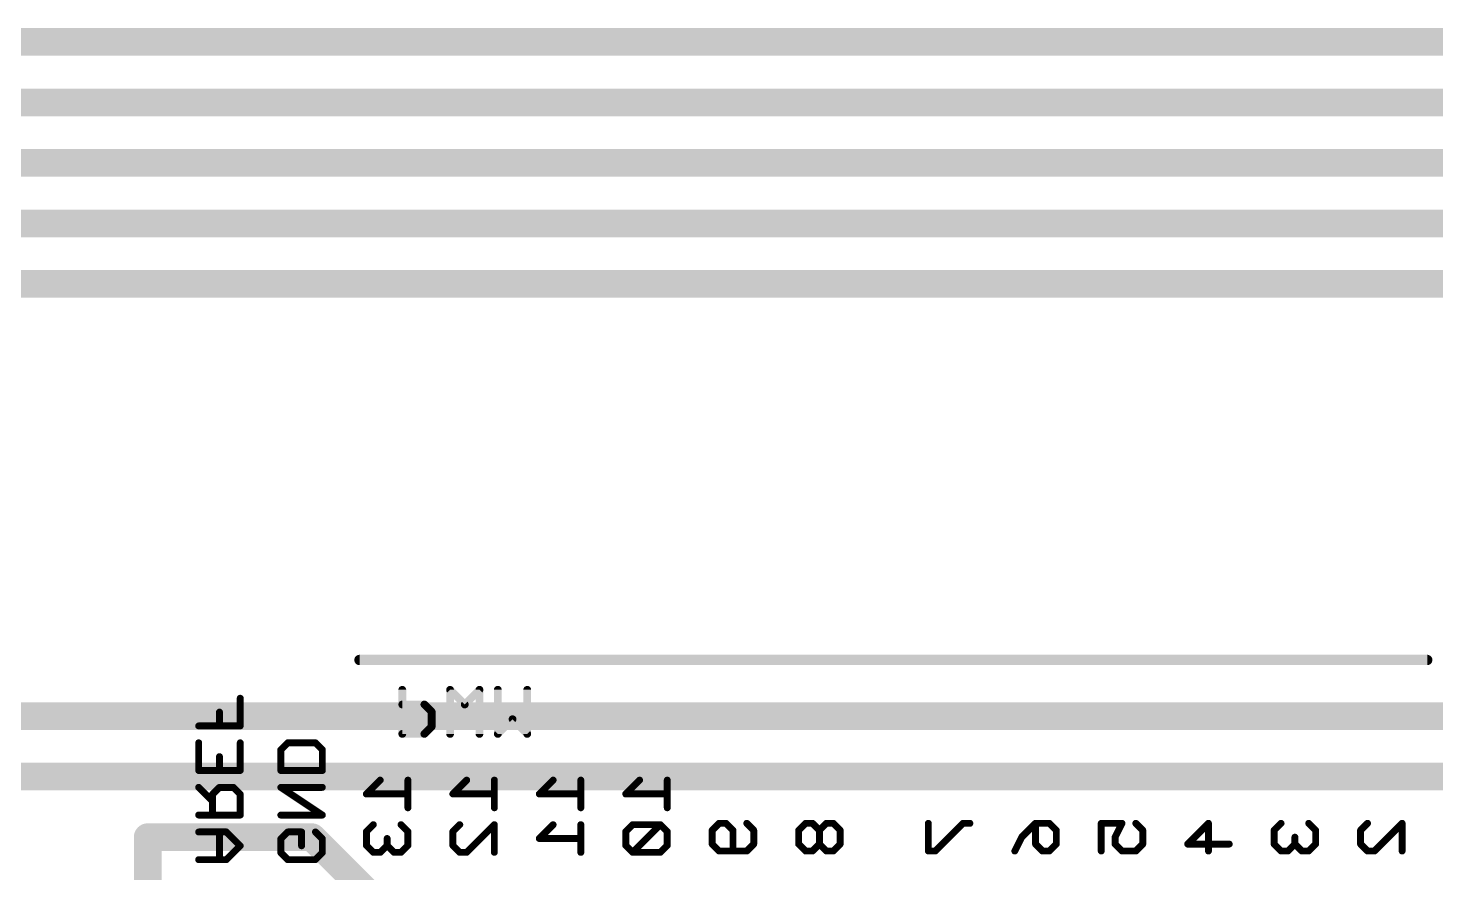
# Model space of a CAD drawing. Extents: x -209 to 66, y -44 to 97.
# Drawn here: x -98.51 to -57.15, y 5.3 to 30.12 of the extents above; entities that cross this region are included whole.
import ezdxf

# ---------------------------------------------------------------- set-up
doc = ezdxf.new("R2010")
doc.units = 0
doc.layers.add('1', color=22, linetype='CONTINUOUS')
doc.layers.add('22', color=253, linetype='CONTINUOUS')

msp = doc.modelspace()

# ---------------------------------------------------------------- linework, layer by layer
at = {"layer": '1', "const_width": 0.8128}
for points in [[(-36.068, 29.718), (-105.41, 29.718)], [(-36.83, 27.94), (-108.712, 27.94)], [(-37.592, 26.162), (-112.014, 26.162)], [(-38.354, 24.384), (-115.316, 24.384)], [(-39.116, 22.606), (-121.412, 22.606)], [(-41.656, 9.906), (-129.032, 9.906)], [(-42.418, 8.128), (-128.27, 8.128)], [(-94.996, 4.064), (-94.996, 6.35)], [(-94.996, 6.35), (-90.17, 6.35)], [(-87.63, 3.81), (-90.17, 6.35)]]:
    msp.add_lwpolyline(points, dxfattribs=at)
at = {"layer": '1', "const_width": 0.4064}
for points in [[(-94.7928, 6.35, 1), (-95.1992, 6.35)], [(-94.996, 6.5532, 1), (-94.996, 6.1468)], [(-90.0263, 6.4937, 1), (-90.3137, 6.2063)], [(-90.17, 6.1468, 1), (-90.17, 6.5532)]]:
    msp.add_lwpolyline(points, format="xyb", dxfattribs=at)
at = {"layer": '22'}
for points, const_width in [([(-57.404, 11.557), (-88.773, 11.557)], 0.3048), ([(-87.5157, 10.6807), (-87.5157, 9.3842)], 0.2286), ([(-86.1124, 9.3842), (-86.1124, 10.6807)], 0.2286), ([(-86.1124, 10.6807), (-85.6803, 10.2485)], 0.2286), ([(-85.6803, 10.2485), (-85.2481, 10.6807)], 0.2286), ([(-85.2481, 10.6807), (-85.2481, 9.3842)], 0.2286), ([(-84.7091, 10.6807), (-84.7091, 9.3842)], 0.2286), ([(-83.8448, 9.3842), (-83.8448, 10.6807)], 0.2286), ([(-92.2772, 9.6188), (-92.2772, 10.4323)], 0.2032), ([(-86.8674, 10.2485), (-87.5157, 10.2485)], 0.2286), ([(-86.6514, 10.0324), (-86.8674, 10.2485)], 0.2286), ([(-92.8873, 9.6188), (-92.8873, 10.0255)], 0.2032), ([(-86.6514, 9.6003), (-86.6514, 10.0324)], 0.2286), ([(-84.7091, 9.3842), (-84.277, 9.8164)], 0.2286), ([(-84.277, 9.8164), (-83.8448, 9.3842)], 0.2286), ([(-93.4974, 9.6188), (-92.2772, 9.6188)], 0.2032), ([(-86.8674, 9.3842), (-86.6514, 9.6003)], 0.2286), ([(-93.4974, 8.3091), (-93.4974, 9.1225)], 0.2032), ([(-92.2772, 9.1225), (-92.2772, 8.3091)], 0.2032), ([(-91.0844, 8.9192), (-90.881, 9.1225)], 0.2032), ([(-90.881, 9.1225), (-90.0675, 9.1225)], 0.2032), ([(-90.0675, 9.1225), (-89.8642, 8.9192)], 0.2032), ([(-87.5157, 9.3842), (-86.8674, 9.3842)], 0.2286), ([(-92.8873, 8.3091), (-92.8873, 8.7158)], 0.2032), ([(-91.0844, 8.3091), (-91.0844, 8.9192)], 0.2032), ([(-89.8642, 8.9192), (-89.8642, 8.3091)], 0.2032), ([(-92.2772, 8.3091), (-93.4974, 8.3091)], 0.2032), ([(-89.8642, 8.3091), (-91.0844, 8.3091)], 0.2032), ([(-93.0907, 7.4061), (-93.4974, 7.8128)], 0.2032), ([(-92.8873, 7.8128), (-93.0907, 7.6094)], 0.2032), ([(-92.4805, 7.8128), (-92.8873, 7.8128)], 0.2032), ([(-92.2772, 7.6094), (-92.4805, 7.8128)], 0.2032), ([(-89.8642, 6.9993), (-91.0844, 7.8128)], 0.2032), ([(-91.0844, 7.8128), (-89.8642, 7.8128)], 0.2032), ([(-88.1641, 8.0264), (-88.5708, 7.6197)], 0.2032), ([(-87.3506, 8.0264), (-87.3506, 7.2129)], 0.2032), ([(-85.6241, 8.0264), (-86.0308, 7.6197)], 0.2032), ([(-84.8106, 8.0264), (-84.8106, 7.2129)], 0.2032), ([(-83.0841, 8.0264), (-83.4908, 7.6197)], 0.2032), ([(-82.2706, 8.0264), (-82.2706, 7.2129)], 0.2032), ([(-80.5441, 8.0264), (-80.9508, 7.6197)], 0.2032), ([(-79.7306, 8.0264), (-79.7306, 7.2129)], 0.2032), ([(-93.0907, 7.6094), (-93.0907, 6.9993)], 0.2032), ([(-92.2772, 6.9993), (-92.2772, 7.6094)], 0.2032), ([(-88.5708, 7.6197), (-87.3506, 7.6197)], 0.2032), ([(-86.0308, 7.6197), (-84.8106, 7.6197)], 0.2032), ([(-83.4908, 7.6197), (-82.2706, 7.6197)], 0.2032), ([(-80.9508, 7.6197), (-79.7306, 7.6197)], 0.2032), ([(-93.4974, 6.9993), (-92.2772, 6.9993)], 0.2032), ([(-91.0844, 6.9993), (-89.8642, 6.9993)], 0.2032), ([(-88.3675, 6.7167), (-88.5708, 6.5133)], 0.2032), ([(-87.3506, 6.5133), (-87.554, 6.7167)], 0.2032), ([(-86.0308, 6.5133), (-85.8275, 6.7167)], 0.2032), ([(-84.8106, 6.7167), (-85.6241, 5.9032)], 0.2032), ([(-84.8106, 5.9032), (-84.8106, 6.7167)], 0.2032), ([(-83.0841, 6.7167), (-83.4908, 6.3099)], 0.2032), ([(-82.2706, 6.7167), (-82.2706, 5.9032)], 0.2032), ([(-80.7475, 6.7167), (-80.9508, 6.5133)], 0.2032), ([(-79.934, 6.7167), (-80.7475, 6.7167)], 0.2032), ([(-79.934, 6.7167), (-80.7475, 5.9032)], 0.2032), ([(-79.7306, 6.5133), (-79.934, 6.7167)], 0.2032), ([(-78.4108, 6.553), (-78.2075, 6.7564)], 0.2032), ([(-78.4108, 6.1463), (-78.4108, 6.553)], 0.2032), ([(-78.2075, 6.7564), (-78.0041, 6.7564)], 0.2032), ([(-78.0041, 6.7564), (-77.8007, 6.553)], 0.2032), ([(-77.8007, 6.553), (-77.8007, 5.9429)], 0.2032), ([(-77.394, 6.7564), (-77.1906, 6.553)], 0.2032), ([(-77.1906, 6.553), (-77.1906, 6.1463)], 0.2032), ([(-75.6675, 6.7564), (-75.8708, 6.553)], 0.2032), ([(-75.8708, 6.553), (-75.8708, 6.1463)], 0.2032), ([(-75.4641, 6.7564), (-75.6675, 6.7564)], 0.2032), ([(-75.2607, 6.553), (-75.4641, 6.7564)], 0.2032), ([(-75.0573, 6.7564), (-75.2607, 6.553)], 0.2032), ([(-75.2607, 6.553), (-75.2607, 6.1463)], 0.2032), ([(-74.854, 6.7564), (-75.0573, 6.7564)], 0.2032), ([(-74.6506, 6.553), (-74.854, 6.7564)], 0.2032), ([(-74.6506, 6.1463), (-74.6506, 6.553)], 0.2032), ([(-72.0608, 6.7564), (-72.0608, 5.9429)], 0.2032), ([(-71.8575, 5.9429), (-71.044, 6.7564)], 0.2032), ([(-71.044, 6.7564), (-70.8406, 6.7564)], 0.2032), ([(-69.3175, 6.3497), (-68.9107, 6.7564)], 0.2032), ([(-68.9107, 6.7564), (-68.504, 6.7564)], 0.2032), ([(-68.9107, 6.1463), (-68.9107, 6.7564)], 0.2032), ([(-68.504, 6.7564), (-68.3006, 6.553)], 0.2032), ([(-68.3006, 6.553), (-68.3006, 6.1463)], 0.2032), ([(-66.9808, 5.9429), (-66.9808, 6.7564)], 0.2032), ([(-66.9808, 6.7564), (-66.3707, 6.7564)], 0.2032), ([(-66.3707, 6.7564), (-66.5741, 6.3497)], 0.2032), ([(-65.7606, 6.553), (-65.964, 6.7564)], 0.2032), ([(-65.7606, 6.1463), (-65.7606, 6.553)], 0.2032), ([(-64.4408, 6.1463), (-63.8307, 6.7564)], 0.2032), ([(-63.8307, 6.7564), (-63.8307, 5.9429)], 0.2032), ([(-61.6975, 6.7564), (-61.9008, 6.553)], 0.2032), ([(-61.9008, 6.553), (-61.9008, 6.1463)], 0.2032), ([(-60.6806, 6.553), (-60.884, 6.7564)], 0.2032), ([(-60.6806, 6.1463), (-60.6806, 6.553)], 0.2032), ([(-59.3608, 6.553), (-59.1575, 6.7564)], 0.2032), ([(-59.3608, 6.1463), (-59.3608, 6.553)], 0.2032), ([(-58.1406, 6.7564), (-58.9541, 5.9429)], 0.2032), ([(-58.1406, 5.9429), (-58.1406, 6.7564)], 0.2032), ([(-92.6839, 6.5031), (-93.4974, 6.5031)], 0.2032), ([(-92.8873, 5.6896), (-92.8873, 6.5031)], 0.2032), ([(-92.2772, 6.0963), (-92.6839, 6.5031)], 0.2032), ([(-91.0844, 6.2997), (-90.881, 6.5031)], 0.2032), ([(-91.0844, 5.893), (-91.0844, 6.2997)], 0.2032), ([(-90.881, 6.5031), (-90.4743, 6.5031)], 0.2032), ([(-90.4743, 6.5031), (-90.4743, 6.0963)], 0.2032), ([(-90.0675, 6.5031), (-89.8642, 6.2997)], 0.2032), ([(-89.8642, 6.2997), (-89.8642, 5.893)], 0.2032), ([(-88.5708, 6.5133), (-88.5708, 6.1066)], 0.2032), ([(-88.5708, 6.1066), (-88.3675, 5.9032)], 0.2032), ([(-88.1641, 5.9032), (-87.9607, 6.1066)], 0.2032), ([(-87.9607, 6.1066), (-87.9607, 6.3099)], 0.2032), ([(-87.9607, 6.1066), (-87.7573, 5.9032)], 0.2032), ([(-87.554, 5.9032), (-87.3506, 6.1066)], 0.2032), ([(-87.3506, 6.1066), (-87.3506, 6.5133)], 0.2032), ([(-86.0308, 6.1066), (-86.0308, 6.5133)], 0.2032), ([(-85.8275, 5.9032), (-86.0308, 6.1066)], 0.2032), ([(-83.4908, 6.3099), (-82.2706, 6.3099)], 0.2032), ([(-80.9508, 6.5133), (-80.9508, 6.1066)], 0.2032), ([(-80.9508, 6.1066), (-80.7475, 5.9032)], 0.2032), ([(-79.934, 5.9032), (-79.7306, 6.1066)], 0.2032), ([(-79.7306, 6.1066), (-79.7306, 6.5133)], 0.2032), ([(-78.2075, 5.9429), (-78.4108, 6.1463)], 0.2032), ([(-77.1906, 6.1463), (-77.394, 5.9429)], 0.2032), ([(-75.8708, 6.1463), (-75.6675, 5.9429)], 0.2032), ([(-75.4641, 5.9429), (-75.2607, 6.1463)], 0.2032), ([(-75.2607, 6.1463), (-75.0573, 5.9429)], 0.2032), ([(-74.854, 5.9429), (-74.6506, 6.1463)], 0.2032), ([(-69.5208, 5.9429), (-69.3175, 6.3497)], 0.2032), ([(-68.7073, 5.9429), (-68.9107, 6.1463)], 0.2032), ([(-68.3006, 6.1463), (-68.504, 5.9429)], 0.2032), ([(-66.5741, 6.3497), (-66.5741, 6.1463)], 0.2032), ([(-66.5741, 6.1463), (-66.3707, 5.9429)], 0.2032), ([(-65.964, 5.9429), (-65.7606, 6.1463)], 0.2032), ([(-63.2206, 6.1463), (-64.4408, 6.1463)], 0.2032), ([(-61.9008, 6.1463), (-61.6975, 5.9429)], 0.2032), ([(-61.4941, 5.9429), (-61.2907, 6.1463)], 0.2032), ([(-61.2907, 6.1463), (-61.2907, 6.3497)], 0.2032), ([(-61.2907, 6.1463), (-61.0873, 5.9429)], 0.2032), ([(-60.884, 5.9429), (-60.6806, 6.1463)], 0.2032), ([(-59.1575, 5.9429), (-59.3608, 6.1463)], 0.2032), ([(-93.4974, 5.6896), (-92.6839, 5.6896)], 0.2032), ([(-92.6839, 5.6896), (-92.2772, 6.0963)], 0.2032), ([(-90.881, 5.6896), (-91.0844, 5.893)], 0.2032), ([(-90.0675, 5.6896), (-90.881, 5.6896)], 0.2032), ([(-89.8642, 5.893), (-90.0675, 5.6896)], 0.2032), ([(-88.3675, 5.9032), (-88.1641, 5.9032)], 0.2032), ([(-87.7573, 5.9032), (-87.554, 5.9032)], 0.2032), ([(-85.6241, 5.9032), (-85.8275, 5.9032)], 0.2032), ([(-80.7475, 5.9032), (-79.934, 5.9032)], 0.2032), ([(-77.394, 5.9429), (-78.2075, 5.9429)], 0.2032), ([(-75.6675, 5.9429), (-75.4641, 5.9429)], 0.2032), ([(-75.0573, 5.9429), (-74.854, 5.9429)], 0.2032), ([(-72.0608, 5.9429), (-71.8575, 5.9429)], 0.2032), ([(-68.504, 5.9429), (-68.7073, 5.9429)], 0.2032), ([(-66.3707, 5.9429), (-65.964, 5.9429)], 0.2032), ([(-61.6975, 5.9429), (-61.4941, 5.9429)], 0.2032), ([(-61.0873, 5.9429), (-60.884, 5.9429)], 0.2032), ([(-58.9541, 5.9429), (-59.1575, 5.9429)], 0.2032)]:
    msp.add_lwpolyline(points, dxfattribs=dict(at, const_width=const_width))
for points, const_width in [([(-88.773, 11.6332, 1), (-88.773, 11.4808)], 0.1524), ([(-57.404, 11.4808, 1), (-57.404, 11.6332)], 0.1524), ([(-87.4586, 10.6807, 1), (-87.5729, 10.6807)], 0.1143), ([(-86.0553, 10.6807, 1), (-86.1696, 10.6807)], 0.1143), ([(-86.072, 10.7211, 1), (-86.1528, 10.6403)], 0.1143), ([(-85.1909, 10.6807, 1), (-85.3052, 10.6807)], 0.1143), ([(-85.2077, 10.6403, 1), (-85.2885, 10.7211)], 0.1143), ([(-84.652, 10.6807, 1), (-84.7663, 10.6807)], 0.1143), ([(-83.7877, 10.6807, 1), (-83.902, 10.6807)], 0.1143), ([(-92.2264, 10.4323, 1), (-92.328, 10.4323)], 0.1016), ([(-87.5157, 10.3057, 1), (-87.5157, 10.1914)], 0.1143), ([(-86.827, 10.2889, 1), (-86.9079, 10.2081)], 0.1143), ([(-86.8674, 10.1914, 1), (-86.8674, 10.3057)], 0.1143), ([(-85.7207, 10.2889, 1), (-85.6398, 10.2081)], 0.1143), ([(-85.7207, 10.2081, 1), (-85.6398, 10.2889)], 0.1143), ([(-92.8365, 10.0255, 1), (-92.9381, 10.0255)], 0.1016), ([(-86.5942, 10.0324, 1), (-86.7085, 10.0324)], 0.1143), ([(-86.6918, 9.992, 1), (-86.611, 10.0729)], 0.1143), ([(-84.2366, 9.8568, 1), (-84.3174, 9.776)], 0.1143), ([(-84.2366, 9.776, 1), (-84.3174, 9.8568)], 0.1143), ([(-93.4974, 9.6696, 1), (-93.4974, 9.568)], 0.1016), ([(-92.9381, 9.6188, 1), (-92.8365, 9.6188)], 0.1016), ([(-92.328, 9.6188, 1), (-92.2264, 9.6188)], 0.1016), ([(-92.2772, 9.568, 1), (-92.2772, 9.6696)], 0.1016), ([(-86.7085, 9.6003, 1), (-86.5942, 9.6003)], 0.1143), ([(-86.611, 9.5599, 1), (-86.6918, 9.6407)], 0.1143), ([(-93.4466, 9.1225, 1), (-93.5482, 9.1225)], 0.1016), ([(-92.2264, 9.1225, 1), (-92.328, 9.1225)], 0.1016), ([(-90.881, 9.1733, 1), (-90.881, 9.0717)], 0.1016), ([(-90.8451, 9.0866, 1), (-90.9169, 9.1585)], 0.1016), ([(-90.0316, 9.1585, 1), (-90.1035, 9.0866)], 0.1016), ([(-90.0675, 9.0717, 1), (-90.0675, 9.1733)], 0.1016), ([(-87.5157, 9.4413, 1), (-87.5157, 9.327)], 0.1143), ([(-87.5729, 9.3842, 1), (-87.4586, 9.3842)], 0.1143), ([(-86.9079, 9.4246, 1), (-86.827, 9.3438)], 0.1143), ([(-86.8674, 9.327, 1), (-86.8674, 9.4413)], 0.1143), ([(-86.1696, 9.3842, 1), (-86.0553, 9.3842)], 0.1143), ([(-85.3052, 9.3842, 1), (-85.1909, 9.3842)], 0.1143), ([(-84.7496, 9.4246, 1), (-84.6687, 9.3438)], 0.1143), ([(-84.7663, 9.3842, 1), (-84.652, 9.3842)], 0.1143), ([(-83.902, 9.3842, 1), (-83.7877, 9.3842)], 0.1143), ([(-83.8852, 9.3438, 1), (-83.8044, 9.4246)], 0.1143), ([(-92.8365, 8.7158, 1), (-92.9381, 8.7158)], 0.1016), ([(-91.0336, 8.9192, 1), (-91.1352, 8.9192)], 0.1016), ([(-91.1203, 8.9551, 1), (-91.0485, 8.8832)], 0.1016), ([(-89.8134, 8.9192, 1), (-89.915, 8.9192)], 0.1016), ([(-89.9001, 8.8832, 1), (-89.8282, 8.9551)], 0.1016), ([(-93.4974, 8.3599, 1), (-93.4974, 8.2583)], 0.1016), ([(-93.5482, 8.3091, 1), (-93.4466, 8.3091)], 0.1016), ([(-92.9381, 8.3091, 1), (-92.8365, 8.3091)], 0.1016), ([(-92.328, 8.3091, 1), (-92.2264, 8.3091)], 0.1016), ([(-92.2772, 8.2583, 1), (-92.2772, 8.3599)], 0.1016), ([(-91.0844, 8.3599, 1), (-91.0844, 8.2583)], 0.1016), ([(-91.1352, 8.3091, 1), (-91.0336, 8.3091)], 0.1016), ([(-89.915, 8.3091, 1), (-89.8134, 8.3091)], 0.1016), ([(-89.8642, 8.2583, 1), (-89.8642, 8.3599)], 0.1016), ([(-93.4615, 7.8487, 1), (-93.5333, 7.7769)], 0.1016), ([(-92.8873, 7.8636, 1), (-92.8873, 7.762)], 0.1016), ([(-92.8514, 7.7769, 1), (-92.9232, 7.8487)], 0.1016), ([(-92.4446, 7.8487, 1), (-92.5165, 7.7769)], 0.1016), ([(-92.4805, 7.762, 1), (-92.4805, 7.8636)], 0.1016), ([(-91.0562, 7.8551, 1), (-91.1126, 7.7706)], 0.1016), ([(-91.0844, 7.8636, 1), (-91.0844, 7.762)], 0.1016), ([(-89.8642, 7.762, 1), (-89.8642, 7.8636)], 0.1016), ([(-88.1282, 7.9905, 1), (-88.2, 8.0623)], 0.1016), ([(-87.2998, 8.0264, 1), (-87.4014, 8.0264)], 0.1016), ([(-85.5882, 7.9905, 1), (-85.66, 8.0623)], 0.1016), ([(-84.7598, 8.0264, 1), (-84.8614, 8.0264)], 0.1016), ([(-83.0482, 7.9905, 1), (-83.12, 8.0623)], 0.1016), ([(-82.2198, 8.0264, 1), (-82.3214, 8.0264)], 0.1016), ([(-80.5082, 7.9905, 1), (-80.58, 8.0623)], 0.1016), ([(-79.6798, 8.0264, 1), (-79.7814, 8.0264)], 0.1016), ([(-93.0399, 7.6094, 1), (-93.1415, 7.6094)], 0.1016), ([(-93.1266, 7.6454, 1), (-93.0547, 7.5735)], 0.1016), ([(-93.1266, 7.3702, 1), (-93.0547, 7.442)], 0.1016), ([(-92.2264, 7.6094, 1), (-92.328, 7.6094)], 0.1016), ([(-92.3131, 7.5735, 1), (-92.2412, 7.6454)], 0.1016), ([(-88.6068, 7.6556, 1), (-88.5349, 7.5837)], 0.1016), ([(-88.5708, 7.6705, 1), (-88.5708, 7.5689)], 0.1016), ([(-87.3506, 7.5689, 1), (-87.3506, 7.6705)], 0.1016), ([(-86.0668, 7.6556, 1), (-85.9949, 7.5837)], 0.1016), ([(-86.0308, 7.6705, 1), (-86.0308, 7.5689)], 0.1016), ([(-84.8106, 7.5689, 1), (-84.8106, 7.6705)], 0.1016), ([(-83.5268, 7.6556, 1), (-83.4549, 7.5837)], 0.1016), ([(-83.4908, 7.6705, 1), (-83.4908, 7.5689)], 0.1016), ([(-82.2706, 7.5689, 1), (-82.2706, 7.6705)], 0.1016), ([(-80.9868, 7.6556, 1), (-80.9149, 7.5837)], 0.1016), ([(-80.9508, 7.6705, 1), (-80.9508, 7.5689)], 0.1016), ([(-79.7306, 7.5689, 1), (-79.7306, 7.6705)], 0.1016), ([(-93.4974, 7.0501, 1), (-93.4974, 6.9485)], 0.1016), ([(-93.1415, 6.9993, 1), (-93.0399, 6.9993)], 0.1016), ([(-92.328, 6.9993, 1), (-92.2264, 6.9993)], 0.1016), ([(-92.2772, 6.9485, 1), (-92.2772, 7.0501)], 0.1016), ([(-91.0844, 7.0501, 1), (-91.0844, 6.9485)], 0.1016), ([(-89.8923, 6.9571, 1), (-89.836, 7.0416)], 0.1016), ([(-89.8642, 6.9485, 1), (-89.8642, 7.0501)], 0.1016), ([(-87.4014, 7.2129, 1), (-87.2998, 7.2129)], 0.1016), ([(-84.8614, 7.2129, 1), (-84.7598, 7.2129)], 0.1016), ([(-82.3214, 7.2129, 1), (-82.2198, 7.2129)], 0.1016), ([(-79.7814, 7.2129, 1), (-79.6798, 7.2129)], 0.1016), ([(-88.3315, 6.6808, 1), (-88.4034, 6.7526)], 0.1016), ([(-87.5181, 6.7526, 1), (-87.5899, 6.6808)], 0.1016), ([(-85.7915, 6.6808, 1), (-85.8634, 6.7526)], 0.1016), ([(-84.7598, 6.7167, 1), (-84.8614, 6.7167)], 0.1016), ([(-84.7747, 6.6808, 1), (-84.8465, 6.7526)], 0.1016), ([(-83.0482, 6.6808, 1), (-83.12, 6.7526)], 0.1016), ([(-82.2198, 6.7167, 1), (-82.3214, 6.7167)], 0.1016), ([(-80.7475, 6.7675, 1), (-80.7475, 6.6659)], 0.1016), ([(-80.7115, 6.6808, 1), (-80.7834, 6.7526)], 0.1016), ([(-79.8981, 6.7526, 1), (-79.9699, 6.6808)], 0.1016), ([(-79.8981, 6.6808, 1), (-79.9699, 6.7526)], 0.1016), ([(-79.934, 6.6659, 1), (-79.934, 6.7675)], 0.1016), ([(-78.4468, 6.5889, 1), (-78.3749, 6.5171)], 0.1016), ([(-78.36, 6.553, 1), (-78.4616, 6.553)], 0.1016), ([(-78.2075, 6.8072, 1), (-78.2075, 6.7056)], 0.1016), ([(-78.1715, 6.7205, 1), (-78.2434, 6.7923)], 0.1016), ([(-77.9682, 6.7923, 1), (-78.04, 6.7205)], 0.1016), ([(-78.0041, 6.7056, 1), (-78.0041, 6.8072)], 0.1016), ([(-77.7499, 6.553, 1), (-77.8515, 6.553)], 0.1016), ([(-77.8366, 6.5171, 1), (-77.7648, 6.5889)], 0.1016), ([(-77.3581, 6.7923, 1), (-77.4299, 6.7205)], 0.1016), ([(-77.1398, 6.553, 1), (-77.2414, 6.553)], 0.1016), ([(-77.2265, 6.5171, 1), (-77.1547, 6.5889)], 0.1016), ([(-75.9068, 6.5889, 1), (-75.8349, 6.5171)], 0.1016), ([(-75.82, 6.553, 1), (-75.9216, 6.553)], 0.1016), ([(-75.6675, 6.8072, 1), (-75.6675, 6.7056)], 0.1016), ([(-75.6315, 6.7205, 1), (-75.7034, 6.7923)], 0.1016), ([(-75.4282, 6.7923, 1), (-75.5, 6.7205)], 0.1016), ([(-75.4641, 6.7056, 1), (-75.4641, 6.8072)], 0.1016), ([(-75.2099, 6.553, 1), (-75.3115, 6.553)], 0.1016), ([(-75.2966, 6.5889, 1), (-75.2248, 6.5171)], 0.1016), ([(-75.2966, 6.5171, 1), (-75.2248, 6.5889)], 0.1016), ([(-75.0573, 6.8072, 1), (-75.0573, 6.7056)], 0.1016), ([(-75.0214, 6.7205, 1), (-75.0933, 6.7923)], 0.1016), ([(-74.8181, 6.7923, 1), (-74.8899, 6.7205)], 0.1016), ([(-74.854, 6.7056, 1), (-74.854, 6.8072)], 0.1016), ([(-74.5998, 6.553, 1), (-74.7014, 6.553)], 0.1016), ([(-74.6865, 6.5171, 1), (-74.6147, 6.5889)], 0.1016), ([(-72.01, 6.7564, 1), (-72.1116, 6.7564)], 0.1016), ([(-71.044, 6.8072, 1), (-71.044, 6.7056)], 0.1016), ([(-71.0081, 6.7205, 1), (-71.0799, 6.7923)], 0.1016), ([(-70.8406, 6.7056, 1), (-70.8406, 6.8072)], 0.1016), ([(-68.9107, 6.8072, 1), (-68.9107, 6.7056)], 0.1016), ([(-68.8599, 6.7564, 1), (-68.9615, 6.7564)], 0.1016), ([(-68.8748, 6.7205, 1), (-68.9466, 6.7923)], 0.1016), ([(-68.4681, 6.7923, 1), (-68.5399, 6.7205)], 0.1016), ([(-68.504, 6.7056, 1), (-68.504, 6.8072)], 0.1016), ([(-68.2498, 6.553, 1), (-68.3514, 6.553)], 0.1016), ([(-68.3365, 6.5171, 1), (-68.2647, 6.5889)], 0.1016), ([(-66.93, 6.7564, 1), (-67.0316, 6.7564)], 0.1016), ([(-66.9808, 6.8072, 1), (-66.9808, 6.7056)], 0.1016), ([(-66.3253, 6.7337, 1), (-66.4162, 6.7791)], 0.1016), ([(-66.3707, 6.7056, 1), (-66.3707, 6.8072)], 0.1016), ([(-65.9281, 6.7923, 1), (-65.9999, 6.7205)], 0.1016), ([(-65.7098, 6.553, 1), (-65.8114, 6.553)], 0.1016), ([(-65.7965, 6.5171, 1), (-65.7247, 6.5889)], 0.1016), ([(-63.7799, 6.7564, 1), (-63.8815, 6.7564)], 0.1016), ([(-63.7948, 6.7205, 1), (-63.8666, 6.7923)], 0.1016), ([(-61.9368, 6.5889, 1), (-61.8649, 6.5171)], 0.1016), ([(-61.85, 6.553, 1), (-61.9516, 6.553)], 0.1016), ([(-61.6615, 6.7205, 1), (-61.7334, 6.7923)], 0.1016), ([(-60.8481, 6.7923, 1), (-60.9199, 6.7205)], 0.1016), ([(-60.6298, 6.553, 1), (-60.7314, 6.553)], 0.1016), ([(-60.7165, 6.5171, 1), (-60.6447, 6.5889)], 0.1016), ([(-59.3968, 6.5889, 1), (-59.3249, 6.5171)], 0.1016), ([(-59.31, 6.553, 1), (-59.4116, 6.553)], 0.1016), ([(-59.1215, 6.7205, 1), (-59.1934, 6.7923)], 0.1016), ([(-58.0898, 6.7564, 1), (-58.1914, 6.7564)], 0.1016), ([(-58.1047, 6.7205, 1), (-58.1765, 6.7923)], 0.1016), ([(-93.4974, 6.5539, 1), (-93.4974, 6.4523)], 0.1016), ([(-92.8365, 6.5031, 1), (-92.9381, 6.5031)], 0.1016), ([(-92.648, 6.539, 1), (-92.7198, 6.4672)], 0.1016), ([(-92.6839, 6.4523, 1), (-92.6839, 6.5539)], 0.1016), ([(-91.0336, 6.2997, 1), (-91.1352, 6.2997)], 0.1016), ([(-91.1203, 6.3356, 1), (-91.0485, 6.2638)], 0.1016), ([(-90.881, 6.5539, 1), (-90.881, 6.4523)], 0.1016), ([(-90.8451, 6.4672, 1), (-90.9169, 6.539)], 0.1016), ([(-90.4235, 6.5031, 1), (-90.5251, 6.5031)], 0.1016), ([(-90.4743, 6.4523, 1), (-90.4743, 6.5539)], 0.1016), ([(-90.0316, 6.539, 1), (-90.1035, 6.4672)], 0.1016), ([(-89.8134, 6.2997, 1), (-89.915, 6.2997)], 0.1016), ([(-89.9001, 6.2638, 1), (-89.8282, 6.3356)], 0.1016), ([(-88.6068, 6.5492, 1), (-88.5349, 6.4774)], 0.1016), ([(-88.5349, 6.1425, 1), (-88.6068, 6.0706)], 0.1016), ([(-88.52, 6.5133, 1), (-88.6216, 6.5133)], 0.1016), ([(-87.9099, 6.3099, 1), (-88.0115, 6.3099)], 0.1016), ([(-87.9248, 6.1425, 1), (-87.9966, 6.0706)], 0.1016), ([(-87.9248, 6.0706, 1), (-87.9966, 6.1425)], 0.1016), ([(-87.2998, 6.5133, 1), (-87.4014, 6.5133)], 0.1016), ([(-87.3865, 6.4774, 1), (-87.3147, 6.5492)], 0.1016), ([(-87.3147, 6.0706, 1), (-87.3865, 6.1425)], 0.1016), ([(-86.0668, 6.5492, 1), (-85.9949, 6.4774)], 0.1016), ([(-85.9949, 6.1425, 1), (-86.0668, 6.0706)], 0.1016), ([(-85.98, 6.5133, 1), (-86.0816, 6.5133)], 0.1016), ([(-83.5268, 6.3458, 1), (-83.4549, 6.274)], 0.1016), ([(-83.4908, 6.3607, 1), (-83.4908, 6.2591)], 0.1016), ([(-82.2706, 6.2591, 1), (-82.2706, 6.3607)], 0.1016), ([(-80.9868, 6.5492, 1), (-80.9149, 6.4774)], 0.1016), ([(-80.9149, 6.1425, 1), (-80.9868, 6.0706)], 0.1016), ([(-80.9, 6.5133, 1), (-81.0016, 6.5133)], 0.1016), ([(-79.6798, 6.5133, 1), (-79.7814, 6.5133)], 0.1016), ([(-79.7665, 6.4774, 1), (-79.6947, 6.5492)], 0.1016), ([(-79.6947, 6.0706, 1), (-79.7665, 6.1425)], 0.1016), ([(-78.3749, 6.1822, 1), (-78.4468, 6.1104)], 0.1016), ([(-77.1547, 6.1104, 1), (-77.2265, 6.1822)], 0.1016), ([(-75.8349, 6.1822, 1), (-75.9068, 6.1104)], 0.1016), ([(-75.2248, 6.1822, 1), (-75.2966, 6.1104)], 0.1016), ([(-75.2248, 6.1104, 1), (-75.2966, 6.1822)], 0.1016), ([(-74.6147, 6.1104, 1), (-74.6865, 6.1822)], 0.1016), ([(-69.3534, 6.3856, 1), (-69.2815, 6.3137)], 0.1016), ([(-69.272, 6.3269, 1), (-69.3629, 6.3724)], 0.1016), ([(-68.8748, 6.1822, 1), (-68.9466, 6.1104)], 0.1016), ([(-68.2647, 6.1104, 1), (-68.3365, 6.1822)], 0.1016), ([(-66.5233, 6.3497, 1), (-66.6249, 6.3497)], 0.1016), ([(-66.6195, 6.3724, 1), (-66.5287, 6.3269)], 0.1016), ([(-66.5382, 6.1822, 1), (-66.61, 6.1104)], 0.1016), ([(-65.7247, 6.1104, 1), (-65.7965, 6.1822)], 0.1016), ([(-64.4768, 6.1822, 1), (-64.4049, 6.1104)], 0.1016), ([(-64.4408, 6.1971, 1), (-64.4408, 6.0955)], 0.1016), ([(-63.2206, 6.0955, 1), (-63.2206, 6.1971)], 0.1016), ([(-61.8649, 6.1822, 1), (-61.9368, 6.1104)], 0.1016), ([(-61.2399, 6.3497, 1), (-61.3415, 6.3497)], 0.1016), ([(-61.2548, 6.1822, 1), (-61.3266, 6.1104)], 0.1016), ([(-61.2548, 6.1104, 1), (-61.3266, 6.1822)], 0.1016), ([(-60.6447, 6.1104, 1), (-60.7165, 6.1822)], 0.1016), ([(-59.3249, 6.1822, 1), (-59.3968, 6.1104)], 0.1016), ([(-93.4974, 5.7404, 1), (-93.4974, 5.6388)], 0.1016), ([(-92.6839, 5.6388, 1), (-92.6839, 5.7404)], 0.1016), ([(-92.2412, 6.0604, 1), (-92.3131, 6.1323)], 0.1016), ([(-92.3131, 6.0604, 1), (-92.2412, 6.1323)], 0.1016), ([(-91.0485, 5.9289, 1), (-91.1203, 5.8571)], 0.1016), ([(-91.1352, 5.893, 1), (-91.0336, 5.893)], 0.1016), ([(-90.881, 5.7404, 1), (-90.881, 5.6388)], 0.1016), ([(-90.5251, 6.0963, 1), (-90.4235, 6.0963)], 0.1016), ([(-90.0675, 5.6388, 1), (-90.0675, 5.7404)], 0.1016), ([(-89.915, 5.893, 1), (-89.8134, 5.893)], 0.1016), ([(-89.8282, 5.8571, 1), (-89.9001, 5.9289)], 0.1016), ([(-88.6216, 6.1066, 1), (-88.52, 6.1066)], 0.1016), ([(-88.3675, 5.954, 1), (-88.3675, 5.8524)], 0.1016), ([(-88.4034, 5.8673, 1), (-88.3315, 5.9391)], 0.1016), ([(-88.2, 5.9391, 1), (-88.1282, 5.8673)], 0.1016), ([(-88.1641, 5.8524, 1), (-88.1641, 5.954)], 0.1016), ([(-88.0115, 6.1066, 1), (-87.9099, 6.1066)], 0.1016), ([(-87.7573, 5.954, 1), (-87.7573, 5.8524)], 0.1016), ([(-87.7933, 5.8673, 1), (-87.7214, 5.9391)], 0.1016), ([(-87.5899, 5.9391, 1), (-87.5181, 5.8673)], 0.1016), ([(-87.554, 5.8524, 1), (-87.554, 5.954)], 0.1016), ([(-87.4014, 6.1066, 1), (-87.2998, 6.1066)], 0.1016), ([(-86.0816, 6.1066, 1), (-85.98, 6.1066)], 0.1016), ([(-85.8275, 5.954, 1), (-85.8275, 5.8524)], 0.1016), ([(-85.8634, 5.8673, 1), (-85.7915, 5.9391)], 0.1016), ([(-85.66, 5.9391, 1), (-85.5882, 5.8673)], 0.1016), ([(-85.6241, 5.8524, 1), (-85.6241, 5.954)], 0.1016), ([(-84.8614, 5.9032, 1), (-84.7598, 5.9032)], 0.1016), ([(-82.3214, 5.9032, 1), (-82.2198, 5.9032)], 0.1016), ([(-81.0016, 6.1066, 1), (-80.9, 6.1066)], 0.1016), ([(-80.7475, 5.954, 1), (-80.7475, 5.8524)], 0.1016), ([(-80.7834, 5.9391, 1), (-80.7115, 5.8673)], 0.1016), ([(-80.7834, 5.8673, 1), (-80.7115, 5.9391)], 0.1016), ([(-79.9699, 5.9391, 1), (-79.8981, 5.8673)], 0.1016), ([(-79.934, 5.8524, 1), (-79.934, 5.954)], 0.1016), ([(-79.7814, 6.1066, 1), (-79.6798, 6.1066)], 0.1016), ([(-78.4616, 6.1463, 1), (-78.36, 6.1463)], 0.1016), ([(-78.2075, 5.9937, 1), (-78.2075, 5.8921)], 0.1016), ([(-78.2434, 5.907, 1), (-78.1715, 5.9788)], 0.1016), ([(-77.8515, 5.9429, 1), (-77.7499, 5.9429)], 0.1016), ([(-77.4299, 5.9788, 1), (-77.3581, 5.907)], 0.1016), ([(-77.394, 5.8921, 1), (-77.394, 5.9937)], 0.1016), ([(-77.2414, 6.1463, 1), (-77.1398, 6.1463)], 0.1016), ([(-75.9216, 6.1463, 1), (-75.82, 6.1463)], 0.1016), ([(-75.6675, 5.9937, 1), (-75.6675, 5.8921)], 0.1016), ([(-75.7034, 5.907, 1), (-75.6315, 5.9788)], 0.1016), ([(-75.5, 5.9788, 1), (-75.4282, 5.907)], 0.1016), ([(-75.4641, 5.8921, 1), (-75.4641, 5.9937)], 0.1016), ([(-75.3115, 6.1463, 1), (-75.2099, 6.1463)], 0.1016), ([(-75.0573, 5.9937, 1), (-75.0573, 5.8921)], 0.1016), ([(-75.0933, 5.907, 1), (-75.0214, 5.9788)], 0.1016), ([(-74.8899, 5.9788, 1), (-74.8181, 5.907)], 0.1016), ([(-74.854, 5.8921, 1), (-74.854, 5.9937)], 0.1016), ([(-74.7014, 6.1463, 1), (-74.5998, 6.1463)], 0.1016), ([(-72.0608, 5.9937, 1), (-72.0608, 5.8921)], 0.1016), ([(-72.1116, 5.9429, 1), (-72.01, 5.9429)], 0.1016), ([(-71.8934, 5.9788, 1), (-71.8215, 5.907)], 0.1016), ([(-71.8575, 5.8921, 1), (-71.8575, 5.9937)], 0.1016), ([(-69.5663, 5.9656, 1), (-69.4754, 5.9202)], 0.1016), ([(-68.9615, 6.1463, 1), (-68.8599, 6.1463)], 0.1016), ([(-68.7073, 5.9937, 1), (-68.7073, 5.8921)], 0.1016), ([(-68.7433, 5.907, 1), (-68.6714, 5.9788)], 0.1016), ([(-68.5399, 5.9788, 1), (-68.4681, 5.907)], 0.1016), ([(-68.504, 5.8921, 1), (-68.504, 5.9937)], 0.1016), ([(-68.3514, 6.1463, 1), (-68.2498, 6.1463)], 0.1016), ([(-67.0316, 5.9429, 1), (-66.93, 5.9429)], 0.1016), ([(-66.6249, 6.1463, 1), (-66.5233, 6.1463)], 0.1016), ([(-66.3707, 5.9937, 1), (-66.3707, 5.8921)], 0.1016), ([(-66.4066, 5.907, 1), (-66.3348, 5.9788)], 0.1016), ([(-65.9999, 5.9788, 1), (-65.9281, 5.907)], 0.1016), ([(-65.964, 5.8921, 1), (-65.964, 5.9937)], 0.1016), ([(-65.8114, 6.1463, 1), (-65.7098, 6.1463)], 0.1016), ([(-63.8815, 5.9429, 1), (-63.7799, 5.9429)], 0.1016), ([(-61.9516, 6.1463, 1), (-61.85, 6.1463)], 0.1016), ([(-61.6975, 5.9937, 1), (-61.6975, 5.8921)], 0.1016), ([(-61.7334, 5.907, 1), (-61.6615, 5.9788)], 0.1016), ([(-61.53, 5.9788, 1), (-61.4582, 5.907)], 0.1016), ([(-61.4941, 5.8921, 1), (-61.4941, 5.9937)], 0.1016), ([(-61.3415, 6.1463, 1), (-61.2399, 6.1463)], 0.1016), ([(-61.0873, 5.9937, 1), (-61.0873, 5.8921)], 0.1016), ([(-61.1233, 5.907, 1), (-61.0514, 5.9788)], 0.1016), ([(-60.9199, 5.9788, 1), (-60.8481, 5.907)], 0.1016), ([(-60.884, 5.8921, 1), (-60.884, 5.9937)], 0.1016), ([(-60.7314, 6.1463, 1), (-60.6298, 6.1463)], 0.1016), ([(-59.4116, 6.1463, 1), (-59.31, 6.1463)], 0.1016), ([(-59.1575, 5.9937, 1), (-59.1575, 5.8921)], 0.1016), ([(-59.1934, 5.907, 1), (-59.1215, 5.9788)], 0.1016), ([(-58.99, 5.9788, 1), (-58.9182, 5.907)], 0.1016), ([(-58.9541, 5.8921, 1), (-58.9541, 5.9937)], 0.1016), ([(-58.1914, 5.9429, 1), (-58.0898, 5.9429)], 0.1016), ([(-92.9381, 5.6896, 1), (-92.8365, 5.6896)], 0.1016), ([(-92.7198, 5.7255, 1), (-92.648, 5.6537)], 0.1016), ([(-90.9169, 5.6537, 1), (-90.8451, 5.7255)], 0.1016), ([(-90.1035, 5.7255, 1), (-90.0316, 5.6537)], 0.1016)]:
    msp.add_lwpolyline(points, format="xyb", dxfattribs=dict(at, const_width=const_width))

doc.saveas('drawing.dxf')
